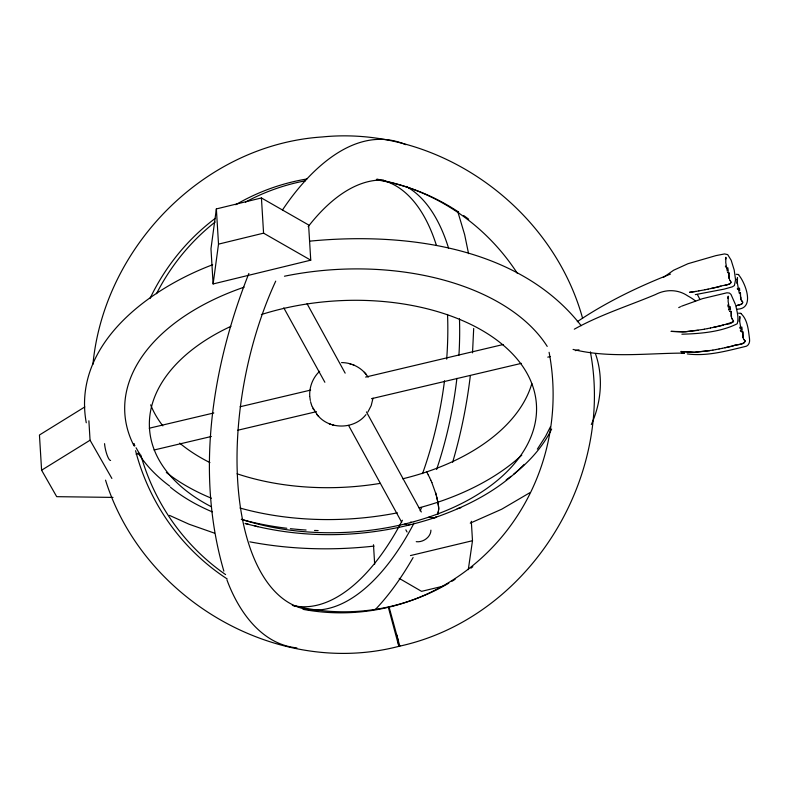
<?xml version="1.0" encoding="UTF-8"?>
<svg xmlns="http://www.w3.org/2000/svg" width="789" height="789" viewBox="0 0 789 789"><rect width="100%" height="100%" fill="white"/><g stroke="black" fill="none" stroke-linecap="round" stroke-linejoin="round"><path stroke-width="1.18" d="M473.696 328.471L472.522 352.841M736.818 283.261L737.478 277.649L737.38 283.044L738.859 291.447M739.185 321.31L739.855 316.517L739.757 321.912L741.236 330.315M438.556 509.931L438.704 508.885A6.904 2.268 71.5 0 0 438.694 508.155L438.664 507.662A10.957 3.59 71.5 0 0 438.576 506.637L438.161 504.23M319.653 371.284C312.908 377.566 309.199 386.935 309.752 396.137M438.694 509.112L438.654 509.615M725.732 257.983L725.486 259.325L725.86 257.293L725.762 262.678L727.241 271.091M470.343 375.534C466.871 404.865 460.944 433.92 452.649 462.265M216.364 208.927L210.969 248.742L213.119 283.951L310.748 260.173L308.598 224.964L261.425 197.95L216.364 208.927L218.514 244.136L213.119 283.951M373.029 398.169L371.185 405.635L367.852 412.075M92.934 364.36C104.03 247.351 203.749 144.663 322.326 136.951C438.033 125.323 551.846 207.004 582.588 318.253M468.291 569.668L472.493 540.712L471.309 521.282M438.398 510.996L438.576 510.227M438.526 510.582L438.319 511.43A83.94 27.507 71.5 0 1 438.013 512.998L437.698 514.211M727.981 297.561L727.862 298.193L728.237 296.161L728.139 301.546L729.618 309.959M737.104 279.691L737.222 279.059M739.49 318.559L739.599 317.928M590.369 351.855C614.513 479.692 528.157 617.994 399.767 646.132L399.826 645.451M410.773 522.515L410.911 521.914M437.757 514.191L437.934 513.57M248.86 273.458C211.856 366.747 195.307 473.232 223.859 571.137M591.316 424.551C601.366 402.489 603.516 376.6 595.419 353.571M550.436 426.79L545.515 436.445L537.358 449.128M399.796 646.132L389.095 607.126M413.111 557.547C402.449 576.039 390.289 593.811 375.554 609.315M410.142 524.162L408.021 525.425L404.925 523.965M282.492 209.982C307.789 171.894 354.991 123.035 405.832 144.663M365.958 414.61C354.498 429.364 329.95 429.956 317.908 415.616M436.09 517.051L436.603 516.548M524.212 464.405C499.437 490.097 466.93 506.617 433.496 518.087L432.579 518.057M663.371 277.452L673.589 270.252L688.018 263.694L715.939 255.616L724.549 253.93L727.695 254.61L731.176 260.262L734.204 270.045L735.545 279.75L734.411 285.519L732.3 286.841L724.233 289.109L695.316 294.632M436.149 517.032L434.956 517.781M577.262 321.705C606.139 302.217 638.173 286.723 670.482 274.079M529.666 492.819L501.686 509.221L470.264 523.137M84.817 406.927L39.45 435.005L41.6 470.205L56.7 496.666L112.995 497.405M41.6 470.205L90.064 440.213L88.881 420.793M574.293 329.2C600.054 314.791 628.389 305.925 655.521 294.534C665.758 289.129 678.057 289.247 687.732 295.895A77.746 46.462 -3.5 0 1 692.614 298.844L695.642 301.013M435.627 517.446L433.496 518.087M678.727 307.602L680.621 306.674M681.568 306.201L702.535 298.637L726.925 292.798L729.411 293.064L730.979 294.405L735.417 304.446M726.827 268.378L727.852 267.826L728.286 271.327M738.445 288.735L739.5 288.123L739.688 290.894M729.204 307.246L730.249 306.635L730.515 309.673M740.822 327.603L741.857 327.05L742.212 330.295M212.655 264.729C148.953 288.754 71.917 344.606 86.267 422.776M724.568 285.371C726.472 284.721 733.652 283.922 730.269 280.687M736.137 305.649C738.869 305.205 745.615 303.637 741.315 300.274M736.186 305.738C737.962 304.702 743.09 305.077 742.755 302.197M725.219 324.585L733.592 321.685L732.439 319.298M737.044 309.17C755.793 308.992 745.082 281.86 738.267 274.464M713.335 327.336A352.111 270.834 -29.7 0 0 721.126 325.571C724.499 323.796 732.399 324.94 733.514 320.709M218.514 244.136L263.575 233.159L310.748 260.173M720.968 286.269L718.799 286.792A352.111 272.738 -30 0 1 711.007 288.547L708.049 289.08M723.345 325.137L721.176 325.66A352.111 272.738 -30 0 1 713.384 327.425L710.425 327.948M457.216 508.649L460.796 507.791M410.458 555.574L472.493 540.712M442.945 586.217L421.563 591.346L399.185 578.367M149.259 428.22L213.809 412.963M240.103 406.749L310.629 390.091M365.632 377.083L503.195 344.517M136.132 454.237L139.712 453.389M154.042 450.006L211.363 436.475M237.637 430.271L316.438 411.671M371.481 398.692L521.391 363.364M547.783 357.141L550.18 356.579M575.359 350.641L578.958 349.793M722.043 348.314L725.002 347.781A352.111 272.738 -30 0 0 732.794 346.016C735.427 344.438 749.067 344.694 743.692 339.142M397.587 638.005L398.869 646.339C276.86 678.076 142.76 599.364 105.539 480.156M705.041 289.691L708.098 289.168M707.417 328.569L710.475 328.037M719.035 348.925L722.093 348.393M681.883 334.201C700.336 333.698 720.84 332.021 737.212 323.766C739.037 317.947 737.064 311.665 735.841 305.915M687.288 353.916C706.579 356.49 725.85 351.174 744.461 346.696C748.544 346.44 750.073 342.495 749.54 338.984C748.376 330.335 747.716 319.229 740.644 313.332M705.09 289.78L698.847 290.865M704.34 329.161L707.467 328.648M715.958 349.517L719.085 349.004M704.38 329.25L685.73 331.755L671.005 331.37L682.732 331.982L698.147 330.344M712.842 350.089L716.008 349.606M698.896 290.944L689.507 292.285M712.891 350.168L694.31 352.269L680.868 351.509L694.35 352.338L709.775 350.701M695.77 291.476L689.547 292.364M310.205 241.109C404.017 232.015 519.132 246.129 581.168 325.689M684.112 353.107C647.266 353.156 609.315 358.403 573.07 349.419M374.035 546.096C332.721 550.673 290.687 549.617 249.817 541.836M736.167 274.286L738.652 274.552M738.543 313.154L741.029 313.43M341.558 362.585C350.395 362.585 359.202 366.451 365.051 373.098M296.871 647.887C261.189 644.288 238.327 610.864 226.926 579.846M681.351 352.782L684.26 353.393M248.407 524.3L245.063 523.432C306.526 540.386 372.941 537.792 433.437 518.107L429.019 517.032L430.38 517.535M254.827 525.908L257.875 526.697M349.271 363.551L349.843 363.709M350.138 363.798L350.77 363.976M332.199 424.738L332.82 424.916M333.126 425.005L333.698 425.163M214.46 533.147L189.064 524.221L169.507 515.395M352.535 364.567L354.123 365.208M328.835 423.506L329.585 423.811M329.723 423.861L330.423 424.147M212.211 511.844C197.319 505.532 183.058 497.494 170.493 487.277M398.839 646.319L388.336 607.303M365.534 373.641L368.207 377.172M312.079 406.394L317.434 415.073M364.321 372.26L366.293 374.519M316.665 414.195L318.648 416.454M730.229 280.618C733.691 285.717 721.087 284.977 718.749 286.703A352.111 270.834 -29.7 0 1 710.958 288.468M732.606 319.496L732.034 318.717M742.449 301.723L741.275 300.214M730.032 280.371L729.5 279.592M743.869 339.398L745.033 340.907M732.251 319.042L731.876 318.46M697.328 294.425L699.882 299.317M133.736 443.704L134.899 445.736M136.063 447.767L140.136 454.888M90.064 440.213L111.88 478.43M283.793 307.868L324.871 382.271M307.069 303.716L345.158 373.148M366.441 411.927L421.326 511.982M348.56 425.379L401.719 522.308M405.862 529.853L407.035 532.003M312.957 408.357L313.233 408.889M313.391 409.185L313.667 409.718M426.681 471.891L428.249 474.8M428.19 474.82L429.611 477.552M429.551 477.572L430.833 480.146M430.774 480.166L431.918 482.572M745.132 341.065C743.849 345.138 736.127 344.083 732.744 345.927A352.111 270.834 -29.7 0 1 724.953 347.693M431.859 482.592L436.514 495.6M311.842 405.822L311.33 404.363M457.788 211.649L464.642 234.629L468.567 253.654M435.587 492.563L437.875 502.149M311.132 403.781L310.56 401.68M740.398 330.394L740.664 331.439M728.523 308.992L728.77 310.038M436.781 496.971L437.491 500.384M743.228 338.106L742.913 335.394A46.896 36.067 -29.7 0 1 742.834 333.491L742.814 331.814L741.492 331.696L742.814 331.824L742.844 333.51A46.896 36.324 -30 0 0 742.932 335.433L743.199 338.047M731.551 317.484L731.314 315.067A46.896 36.324 -30 0 1 731.225 313.154L731.186 311.458L729.874 311.349L731.186 311.458L731.206 313.125A46.896 36.067 -29.7 0 0 731.285 315.038L731.581 317.691M397.035 635.184L397.331 636.684M309.791 396.601L310.304 400.467M737.36 288.399L737.547 289.435M739.737 327.267L739.924 328.303M437.658 501.321L438.003 502.909M437.944 502.928L438.122 503.599M438.053 503.619L438.388 505.226M728.109 306.911L727.813 304.919M438.378 505.67L438.516 506.656A10.415 3.412 71.5 0 1 438.595 507.514L438.605 507.682M725.436 266.051L725.574 267.027M740.605 297.128L740.901 299.435L740.536 296.526A46.896 36.067 -29.7 0 1 740.457 294.622L740.437 292.956L739.106 292.827L740.437 292.956L740.467 294.642A46.896 36.324 -30 0 0 740.555 296.565L740.654 297.887M742.982 335.996L743.051 336.804L742.982 336.232M728.987 276.771L729.056 277.57M731.364 315.639L731.433 316.448M728.987 276.998L729.026 277.531M731.364 315.866L731.403 316.399M373.483 544.726L374.667 564.145M261.425 197.95L263.575 233.159M438.615 507.85L438.635 508.175A6.904 2.259 71.5 0 1 438.635 508.905M384.854 180.977A217.31 104.207 -78.6 0 1 436.435 245.458M447.531 314.446A217.31 104.207 -78.6 0 1 446.682 359.133M444.503 380.771A217.31 104.207 -78.6 0 1 422.539 473.617M402.39 520.237A217.31 104.207 -78.6 0 1 292.364 605.41M376.836 179.211A217.31 104.207 -78.6 0 1 380.328 179.803M406.167 186.431A218.316 104.69 -78.6 0 1 448.586 248.219M459.464 318.795A218.316 104.69 -78.6 0 1 458.932 355.178M456.89 378.355A218.316 104.69 -78.6 0 1 436.603 469.494M421.632 507.514A218.316 104.69 -78.6 0 1 420.113 510.789M414.018 523.117A218.316 104.69 -78.6 0 1 261.139 572.715A218.316 104.69 -78.6 0 1 275.716 281.14M308.174 226.64A218.316 104.69 -78.6 0 1 383.612 180.089M430.912 530.149A11.342 8.748 -28.8 0 1 416.247 541.678M110.598 460.46A11.342 2.525 76.7 0 1 107.048 454.957A11.342 2.525 76.7 0 1 104.552 443.645M448.803 583.15A217.31 211.383 89.6 0 1 292.453 605.271M225.605 574.599A217.31 211.383 89.6 0 1 140.846 455.115M156.508 293.705A217.31 211.383 89.6 0 1 215.111 222.054M245.478 202.092A217.31 211.383 89.6 0 1 305.382 180.789M376.353 179.784A217.31 211.383 89.6 0 1 458.656 212.103M463.715 215.575A217.31 211.383 89.6 0 1 468.666 219.184M472.828 566.689A217.31 211.383 89.6 0 1 470.954 568.159M455.095 579.304A217.31 211.383 89.6 0 1 451.969 581.256M549.095 352.308A218.316 212.359 89.6 0 1 303.035 609.345M227.114 578.889A218.316 212.359 89.6 0 1 135.57 450.687M134.396 445.923A218.316 212.359 89.6 0 1 133.844 443.536M149.979 298.558A218.316 212.359 89.6 0 1 215.249 218.366M235.743 204.726A218.316 212.359 89.6 0 1 306.862 178.985M376.945 179.409A218.316 212.359 89.6 0 1 517.318 273.29M521.776 455.164A217.31 129.869 -3.5 0 1 419.038 507.83M397.37 512.84A217.31 129.869 -3.5 0 1 239.964 508.017M211.403 498.214A217.31 129.869 -3.5 0 1 166.311 472.453M551.639 429.068A218.316 130.471 -3.5 0 1 513.777 474.12M510.996 476.29A218.316 130.471 -3.5 0 1 506.193 479.86M318.135 530.573A218.316 130.471 -3.5 0 1 314.515 530.445M306.093 530.021A218.316 130.471 -3.5 0 1 290.401 528.669M286.821 528.265A218.316 130.471 -3.5 0 1 241.306 519.428M169.803 486.172A218.316 130.471 -3.5 0 1 138.124 452.994M133.992 445.775A218.316 130.471 -3.5 0 1 244.136 287.166M284.454 276.219A218.316 130.471 -3.5 0 1 547.211 346.401M531.845 383.543A194.853 116.447 -3.5 0 1 402.725 478.795M380.249 483.371A194.853 116.447 -3.5 0 1 237.085 473.794M209.933 462.601A194.853 116.447 -3.5 0 1 179.705 443.122M162.85 425.863A194.853 116.447 -3.5 0 1 150.669 404.856M261.356 314.555A193.828 115.835 -3.5 0 1 536.234 415.675A193.828 115.835 -3.5 0 1 241.533 519.29M211.255 506.696A193.828 115.835 -3.5 0 1 230.911 326.34M438.388 511.41A83.94 27.526 71.5 0 1 438.073 512.968M728.839 273.053L728.849 274.286A46.896 36.067 -29.7 0 0 728.908 276.17L729.204 278.823L728.937 276.199A46.896 36.324 -30 0 1 728.849 274.286L728.819 272.599L727.488 272.461L728.839 273.053"/></g></svg>
